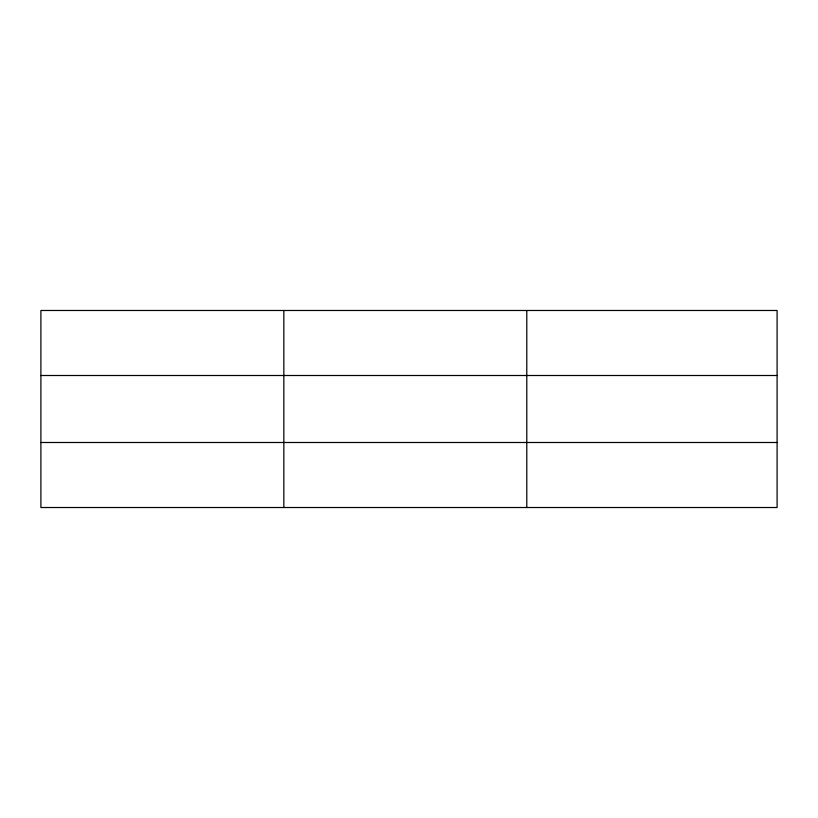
<?xml version="1.0" encoding="UTF-8"?>
<svg xmlns="http://www.w3.org/2000/svg" width="818" height="818" viewBox="0 0 818 818"><rect width="100%" height="100%" fill="white"/><g stroke="black" fill="none" stroke-linecap="round" stroke-linejoin="round"><path stroke-width="1.23" d="M283.846 310.482L283.846 507.518M526.792 310.482L526.792 507.518M777.1 375.503L777.1 310.482L40.9 310.482L40.9 507.518L777.1 507.518L777.1 375.503L40.9 375.503M40.9 442.497L777.1 442.497"/></g></svg>
